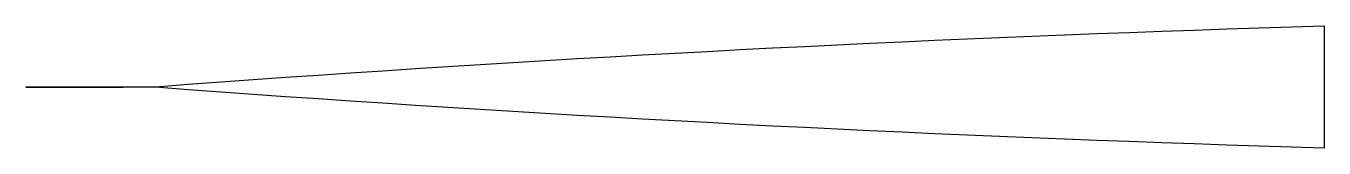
# Model space of a CAD drawing. Header units: metres. Extents: x 0 to 66.6, y -3.1 to 3.1.
import ezdxf

# ---------------------------------------------------------------- set-up
doc = ezdxf.new("R2010")
doc.units = ezdxf.units.M

msp = doc.modelspace()

# ---------------------------------------------------------------- linework, layer by layer
msp.add_lwpolyline([(0, 0), (1.665, 0), (3.331, 0), (4.996, 0), (6.661, 0.016), (8.327, 0.14), (9.992, 0.261), (11.658, 0.381), (13.323, 0.498), (14.988, 0.614), (16.654, 0.727), (18.319, 0.838), (19.984, 0.947), (21.65, 1.054), (23.315, 1.159), (24.981, 1.261), (26.646, 1.362), (28.311, 1.46), (29.977, 1.557), (31.642, 1.651), (33.307, 1.743), (34.973, 1.833), (36.638, 1.921), (38.304, 2.007), (39.969, 2.09), (41.634, 2.172), (43.3, 2.252), (44.965, 2.329), (46.63, 2.404), (48.296, 2.477), (49.961, 2.548), (51.627, 2.617), (53.292, 2.684), (54.957, 2.749), (56.623, 2.811), (58.288, 2.872), (59.953, 2.93), (61.619, 2.987), (63.284, 3.041), (64.95, 3.093), (66.615, 3.143), (66.615, -3.143), (64.95, -3.093), (63.284, -3.041), (61.619, -2.987), (59.953, -2.93), (58.288, -2.872), (56.623, -2.811), (54.957, -2.749), (53.292, -2.684), (51.627, -2.617), (49.961, -2.548), (48.296, -2.477), (46.63, -2.404), (44.965, -2.329), (43.3, -2.252), (41.634, -2.172), (39.969, -2.09), (38.304, -2.007), (36.638, -1.921), (34.973, -1.833), (33.307, -1.743), (31.642, -1.651), (29.977, -1.557), (28.311, -1.46), (26.646, -1.362), (24.981, -1.261), (23.315, -1.159), (21.65, -1.054), (19.984, -0.947), (18.319, -0.838), (16.654, -0.727), (14.988, -0.614), (13.323, -0.498), (11.658, -0.381), (9.992, -0.261), (8.327, -0.14), (6.661, -0.016), (4.996, 0), (3.331, 0), (1.665, 0), (0, 0)], close=True)

doc.saveas('drawing.dxf')
